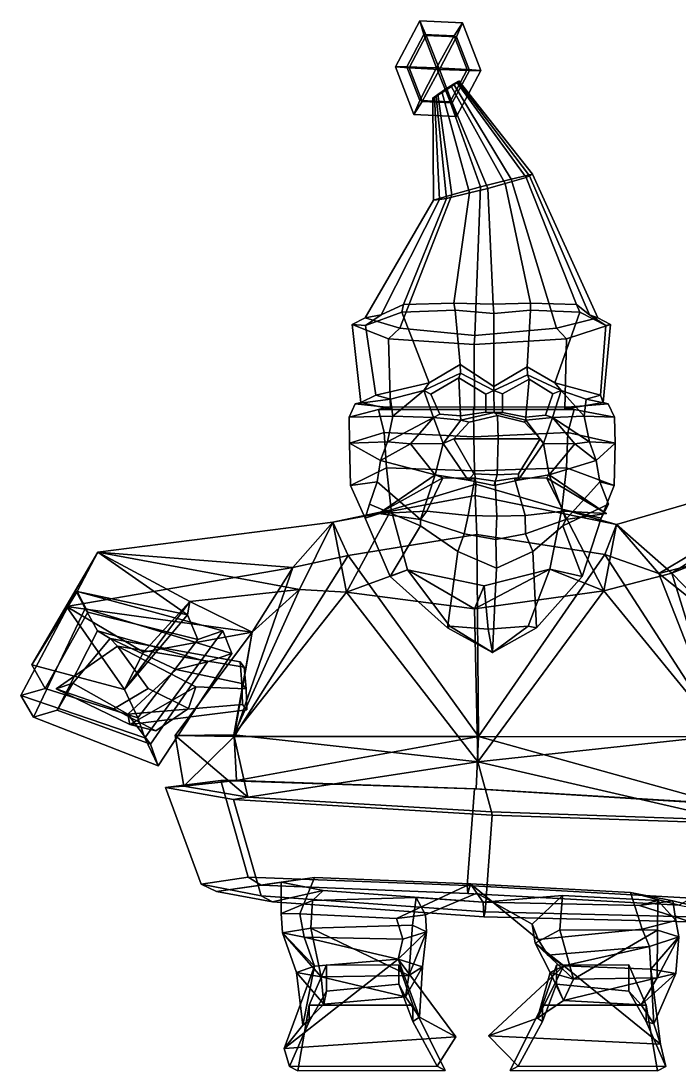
# Model space of a CAD drawing. Extents: x -218 to 283, y -153 to 344.
# Drawn here: x -218.3 to 93.4, y -152.9 to 343.9 of the extents above; entities that cross this region are included whole.
import ezdxf

# ---------------------------------------------------------------- set-up
doc = ezdxf.new("R2010")
doc.units = 0

msp = doc.modelspace()

# ---------------------------------------------------------------- linework, layer by layer
for p in [(-48.760376, 110.876495, 104.407867), (58.959286, 110.876495, 95.336227)]:
    msp.add_point(p)
for points in [[(-34.482002, 321.742218, 67.074951), (-26.35533, 337.026978, 67.011894), (-29.429899, 343.908447, 53.875587), (-40.922798, 322.292572, 53.964779)], [(-35.525204, 322.290863, 40.382694), (-40.922798, 322.292572, 53.964779), (-29.429899, 343.908447, 53.875587), (-27.398531, 337.575653, 40.319633)], [(-12.065187, 336.360748, 66.442253), (-9.220642, 342.966248, 53.070007), (-29.429899, 343.908447, 53.875587), (-26.35533, 337.026978, 67.011894)], [(-13.108391, 336.909393, 39.75), (-27.398531, 337.575653, 40.319633), (-29.429899, 343.908447, 53.875587), (-9.220642, 342.966248, 53.070007)], [(-0.504254, 320.408112, 52.353611), (-6.944997, 320.958435, 39.243431), (-13.108391, 336.909393, 39.75), (-9.220642, 342.966248, 53.070007)], [(-0.504254, 320.408112, 52.353611), (-9.220642, 342.966248, 53.070007), (-12.065187, 336.360748, 66.442253), (-5.901793, 320.40976, 65.935684)], [(-21.451174, 321.738281, 34.284904), (-35.525204, 322.290863, 40.382694), (-27.398531, 337.575653, 40.319633)], [(-19.975857, 320.962341, 72.03347), (-26.35533, 337.026978, 67.011894), (-34.482002, 321.742218, 67.074951)], [(-21.451174, 321.738281, 34.284904), (-27.398531, 337.575653, 40.319633), (-13.108391, 336.909393, 39.75)], [(-19.975857, 320.962341, 72.03347), (-12.065187, 336.360748, 66.442253), (-26.35533, 337.026978, 67.011894)], [(-6.944997, 320.958435, 39.243431), (-21.451174, 321.738281, 34.284904), (-13.108391, 336.909393, 39.75)], [(-5.901793, 320.40976, 65.935684), (-12.065187, 336.360748, 66.442253), (-19.975857, 320.962341, 72.03347)], [(-32.206409, 299.734467, 53.248383), (-28.318607, 305.79126, 66.568382), (-34.482002, 321.742218, 67.074951), (-40.922798, 322.292572, 53.964779)], [(-32.206409, 299.734467, 53.248383), (-40.922798, 322.292572, 53.964779), (-35.525204, 322.290863, 40.382694), (-29.361809, 306.339935, 39.876125)], [(-29.361809, 306.339935, 39.876125), (-35.525204, 322.290863, 40.382694), (-21.451174, 321.738281, 34.284904)], [(-28.318607, 305.79126, 66.568382), (-19.975857, 320.962341, 72.03347), (-34.482002, 321.742218, 67.074951)], [(-15.071718, 305.673706, 39.306496), (-29.361809, 306.339935, 39.876125), (-21.451174, 321.738281, 34.284904)], [(-14.028517, 305.125031, 65.998749), (-19.975857, 320.962341, 72.03347), (-28.318607, 305.79126, 66.568382)], [(-15.071718, 305.673706, 39.306496), (-21.451174, 321.738281, 34.284904), (-6.944997, 320.958435, 39.243431)], [(-14.028517, 305.125031, 65.998749), (-5.901793, 320.40976, 65.935684), (-19.975857, 320.962341, 72.03347)], [(-11.997162, 298.792297, 52.442795), (-15.071718, 305.673706, 39.306496), (-6.944997, 320.958435, 39.243431), (-0.504254, 320.408112, 52.353611)], [(-11.997162, 298.792297, 52.442795), (-0.504254, 320.408112, 52.353611), (-5.901793, 320.40976, 65.935684), (-14.028517, 305.125031, 65.998749)], [(-13.457333, 314.103363, 48.102177), (13.903962, 269.058167, 33.432953), (-0.575392, 265.485687, 27.270544), (-17.230762, 311.760162, 46.024685)], [(-14.39522, 312.810333, 60.794289), (10.990252, 266.997559, 74.531837), (21.046213, 269.838348, 67.462463), (-11.726707, 314.657959, 58.722862)], [(-10.851352, 315.628387, 51.270454), (23.993563, 271.371552, 43.283813), (13.903962, 269.058167, 33.432953), (-13.457333, 314.103363, 48.102177)], [(-11.726707, 314.657959, 58.722862), (21.046213, 269.838348, 67.462463), (22.535866, 270.649841, 54.08802), (-11.279418, 315.170837, 54.598911)], [(-11.279418, 315.170837, 54.598911), (22.535866, 270.649841, 54.08802), (23.993563, 271.371552, 43.283813), (-10.851352, 315.628387, 51.270454)], [(-23.160339, 307.60141, 51.617867), (-20.823111, 309.299988, 48.310066), (-14.138815, 261.706055, 35.163334), (-22.868849, 259.085388, 46.175457)], [(-21.669176, 308.174255, 59.003483), (-22.457325, 307.88147, 54.914398), (-20.020334, 259.492615, 56.713943), (-16.806467, 259.914307, 69.798164)], [(-18.835163, 309.914948, 60.919605), (-21.669176, 308.174255, 59.003483), (-16.806467, 259.914307, 69.798164), (-5.913369, 262.565826, 75.574875)], [(-20.823111, 309.299988, 48.310066), (-17.230762, 311.760162, 46.024685), (-0.575392, 265.485687, 27.270544), (-14.138815, 261.706055, 35.163334)], [(-16.566898, 311.331451, 62.020512), (-18.835163, 309.914948, 60.919605), (-5.913369, 262.565826, 75.574875), (2.782717, 264.726471, 78.801826)], [(-16.566898, 311.331451, 62.020512), (2.782717, 264.726471, 78.801826), (10.990252, 266.997559, 74.531837), (-14.39522, 312.810333, 60.794289)], [(-11.997162, 298.792297, 52.442795), (-32.206409, 299.734467, 53.248383), (-29.361809, 306.339935, 39.876125), (-15.071718, 305.673706, 39.306496)], [(-11.997162, 298.792297, 52.442795), (-14.028517, 305.125031, 65.998749), (-28.318607, 305.79126, 66.568382), (-32.206409, 299.734467, 53.248383)], [(-22.457325, 307.88147, 54.914398), (-23.160339, 307.60141, 51.617867), (-22.868849, 259.085388, 46.175457), (-20.020334, 259.492615, 56.713943)], [(-3.240503, 195.143616, 3.183632), (-0.575392, 265.485687, 27.270544), (13.903962, 269.058167, 33.432953), (35.345551, 198.486511, 17.814993)], [(44.876541, 209.794586, 83.993362), (21.046213, 269.838348, 67.462463), (10.990252, 266.997559, 74.531837), (23.039343, 210.331528, 97.828217)], [(35.345551, 198.486511, 17.814993), (13.903962, 269.058167, 33.432953), (23.993563, 271.371552, 43.283813), (54.984936, 203.436798, 35.809673)], [(51.018196, 204.848465, 57.594288), (22.535866, 270.649841, 54.08802), (21.046213, 269.838348, 67.462463), (44.876541, 209.794586, 83.993362)], [(54.984936, 203.436798, 35.809673), (23.993563, 271.371552, 43.283813), (22.535866, 270.649841, 54.08802), (51.018196, 204.848465, 57.594288)], [(-3.240503, 195.143616, 3.183632), (-38.836079, 198.486511, 24.062218), (-14.138815, 261.706055, 35.163334), (-0.575392, 265.485687, 27.270544)], [(5.433416, 209.906006, 106.180611), (2.782717, 264.726471, 78.801826), (-5.913369, 262.565826, 75.574875), (-13.321433, 210.331528, 100.89035)], [(5.433416, 209.906006, 106.180611), (23.039343, 210.331528, 97.828217), (10.990252, 266.997559, 74.531837), (2.782717, 264.726471, 78.801826)], [(-38.836079, 198.486511, 24.062218), (-55.189335, 203.436798, 45.088028), (-22.868849, 259.085388, 46.175457), (-14.138815, 261.706055, 35.163334)], [(-55.189335, 203.436798, 45.088028), (-47.635109, 204.848465, 65.902405), (-20.020334, 259.492615, 56.713943), (-22.868849, 259.085388, 46.175457)], [(-47.635109, 204.848465, 65.902405), (-37.164864, 209.794586, 90.902496), (-16.806467, 259.914307, 69.798164), (-20.020334, 259.492615, 56.713943)], [(-37.164864, 209.794586, 90.902496), (-13.321433, 210.331528, 100.89035), (-5.913369, 262.565826, 75.574875), (-16.806467, 259.914307, 69.798164)], [(-37.971481, 206.094833, 94.973946), (-37.164864, 209.794586, 90.902496), (-47.635109, 204.848465, 65.902405), (-55.181694, 199.862, 67.4683)], [(-12.603753, 207.101501, 105.14212), (-13.321433, 210.331528, 100.89035), (-37.164864, 209.794586, 90.902496), (-37.971481, 206.094833, 94.973946)], [(5.684783, 205.53537, 109.165436), (5.433416, 209.906006, 106.180611), (-13.321433, 210.331528, 100.89035), (-12.603753, 207.101501, 105.14212)], [(5.684783, 205.53537, 109.165436), (23.042856, 207.101501, 102.140137), (23.039343, 210.331528, 97.828217), (5.433416, 209.906006, 106.180611)], [(23.042856, 207.101501, 102.140137), (46.35273, 206.094833, 87.872559), (44.876541, 209.794586, 83.993362), (23.039343, 210.331528, 97.828217)], [(46.35273, 206.094833, 87.872559), (58.720371, 199.862, 57.876007), (51.018196, 204.848465, 57.594288), (44.876541, 209.794586, 83.993362)], [(-55.181694, 199.862, 67.4683), (-47.635109, 204.848465, 65.902405), (-55.189335, 203.436798, 45.088028), (-61.34169, 200.315491, 44.045525)], [(-24.920931, 172.704437, 97.141609), (-37.971481, 206.094833, 94.973946), (-55.181694, 199.862, 67.4683), (-50.248032, 166.926727, 81.587654)], [(-10.275803, 181.297577, 106.890831), (-12.603753, 207.101501, 105.14212), (-37.971481, 206.094833, 94.973946), (-24.920931, 172.704437, 97.141609)], [(5.644254, 170.912079, 108.684174), (5.684783, 205.53537, 109.165436), (-12.603753, 207.101501, 105.14212), (-10.275803, 181.297577, 106.890831)], [(5.644254, 170.912079, 108.684174), (21.410395, 180.331879, 104.214203), (23.042856, 207.101501, 102.140137), (5.684783, 205.53537, 109.165436)], [(21.410395, 180.331879, 104.214203), (34.649696, 172.704437, 92.124855), (46.35273, 206.094833, 87.872559), (23.042856, 207.101501, 102.140137)], [(34.649696, 172.704437, 92.124855), (56.217587, 166.926727, 72.621628), (58.720371, 199.862, 57.876007), (46.35273, 206.094833, 87.872559)], [(58.720371, 199.862, 57.876007), (60.876289, 200.315491, 33.752907), (54.984936, 203.436798, 35.809673), (51.018196, 204.848465, 57.594288)], [(-61.34169, 200.315491, 44.045525), (-55.189335, 203.436798, 45.088028), (-38.836079, 198.486511, 24.062218), (-44.213741, 193.564606, 20.949335)], [(-50.248032, 166.926727, 81.587654), (-55.181694, 199.862, 67.4683), (-61.34169, 200.315491, 44.045525), (-57.371006, 163.375931, 47.254623)], [(-57.371006, 163.375931, 47.254623), (-61.34169, 200.315491, 44.045525), (-44.213741, 193.564606, 20.949335), (-43.309818, 160.262436, 21.845953)], [(60.876289, 200.315491, 33.752907), (40.126862, 193.564606, 13.846569), (35.345551, 198.486511, 17.814993), (54.984936, 203.436798, 35.809673)], [(57.498226, 163.375931, 37.580879), (39.385628, 160.262436, 14.881734), (40.126862, 193.564606, 13.846569), (60.876289, 200.315491, 33.752907)], [(56.217587, 166.926727, 72.621628), (57.498226, 163.375931, 37.580879), (60.876289, 200.315491, 33.752907), (58.720371, 199.862, 57.876007)], [(-44.213741, 193.564606, 20.949335), (-38.836079, 198.486511, 24.062218), (-3.240503, 195.143616, 3.183632), (-3.595748, 190.847305, -1.034672)], [(40.126862, 193.564606, 13.846569), (-3.595748, 190.847305, -1.034672), (-3.240503, 195.143616, 3.183632), (35.345551, 198.486511, 17.814993)], [(-43.309818, 160.262436, 21.845953), (-44.213741, 193.564606, 20.949335), (-3.595748, 190.847305, -1.034672), (-3.491803, 160.042313, 0.199611)], [(39.385628, 160.262436, 14.881734), (-3.491803, 160.042313, 0.199611), (-3.595748, 190.847305, -1.034672), (40.126862, 193.564606, 13.846569)], [(-10.275803, 181.297577, 106.890831), (-24.920931, 172.704437, 97.141609), (-27.544855, 169.114456, 100.352478), (-10.089687, 177.200668, 111.305367)], [(5.644254, 170.912079, 108.684174), (-10.275803, 181.297577, 106.890831), (-10.089687, 177.200668, 111.305367), (5.740227, 169.013962, 111.949623)], [(5.644254, 170.912079, 108.684174), (5.740227, 169.013962, 111.949623), (21.647566, 176.408661, 108.625908), (21.410395, 180.331879, 104.214203)], [(21.410395, 180.331879, 104.214203), (21.647566, 176.408661, 108.625908), (37.499718, 169.114456, 94.874733), (34.649696, 172.704437, 92.124855)], [(-10.872298, 175.097565, 110.078232), (-10.089687, 177.200668, 111.305367), (-27.544855, 169.114456, 100.352478), (-24.097187, 167.407532, 100.88855)], [(-10.113182, 157.038681, 107.953262), (-10.872298, 175.097565, 110.078232), (-24.097187, 167.407532, 100.88855), (-19.970697, 157.940598, 103.479469)], [(-10.872298, 175.097565, 110.078232), (1.845595, 167.32486, 110.637535), (5.740227, 169.013962, 111.949623), (-10.089687, 177.200668, 111.305367)], [(1.845595, 167.32486, 110.637535), (-10.872298, 175.097565, 110.078232), (-10.113182, 157.038681, 107.953262), (1.913248, 158.866577, 111.44088)], [(22.373928, 174.454529, 107.06324), (21.647566, 176.408661, 108.625908), (5.740227, 169.013962, 111.949623), (9.756802, 167.434158, 110.160294)], [(9.756802, 167.434158, 110.160294), (9.841475, 158.615387, 111.165733), (20.800173, 156.475357, 104.687759), (22.373928, 174.454529, 107.06324)], [(20.800173, 156.475357, 104.687759), (30.156206, 157.442581, 97.350494), (33.656925, 167.535736, 93.414528), (22.373928, 174.454529, 107.06324)], [(22.373928, 174.454529, 107.06324), (33.656925, 167.535736, 93.414528), (37.499718, 169.114456, 94.874733), (21.647566, 176.408661, 108.625908)], [(-43.231552, 165.022156, 84.585411), (-27.544855, 169.114456, 100.352478), (-24.920931, 172.704437, 97.141609), (-50.248032, 166.926727, 81.587654)], [(-42.208351, 156.885468, 85.637573), (-27.544855, 169.114456, 100.352478), (-43.231552, 165.022156, 84.585411)], [(-22.823338, 156.227127, 104.749687), (-27.544855, 169.114456, 100.352478), (-42.208351, 156.885468, 85.637573)], [(-19.970697, 157.940598, 103.479469), (-24.097187, 167.407532, 100.88855), (-27.544855, 169.114456, 100.352478), (-22.823338, 156.227127, 104.749687)], [(1.913248, 158.866577, 111.44088), (5.905615, 158.614853, 114.444962), (5.740227, 169.013962, 111.949623), (1.845595, 167.32486, 110.637535)], [(9.841475, 158.615387, 111.165733), (9.756802, 167.434158, 110.160294), (5.740227, 169.013962, 111.949623), (5.905615, 158.614853, 114.444962)], [(30.156206, 157.442581, 97.350494), (33.511627, 156.227127, 100.005424), (37.499718, 169.114456, 94.874733), (33.656925, 167.535736, 93.414528)], [(33.511627, 156.227127, 100.005424), (48.524036, 156.885468, 77.996513), (37.499718, 169.114456, 94.874733)], [(49.445751, 165.022156, 76.780571), (56.217587, 166.926727, 72.621628), (34.649696, 172.704437, 92.124855), (37.499718, 169.114456, 94.874733)], [(48.524036, 156.885468, 77.996513), (49.445751, 165.022156, 76.780571), (37.499718, 169.114456, 94.874733)], [(-43.231552, 165.022156, 84.585411), (-59.985317, 162.800644, 48.26725), (-62.879978, 156.381027, 49.621265), (-42.208351, 156.885468, 85.637573)], [(-50.248032, 166.926727, 81.587654), (-57.371006, 163.375931, 47.254623), (-59.985317, 162.800644, 48.26725), (-43.231552, 165.022156, 84.585411)], [(49.445751, 165.022156, 76.780571), (48.524036, 156.885468, 77.996513), (62.880997, 156.381027, 39.03027), (59.889545, 162.800644, 38.171955)], [(56.217587, 166.926727, 72.621628), (49.445751, 165.022156, 76.780571), (59.889545, 162.800644, 38.171955), (57.498226, 163.375931, 37.580879)], [(-62.879978, 156.381027, 49.621265), (-59.985317, 162.800644, 48.26725), (-45.23732, 161.178268, 20.131834), (-48.922974, 159.99971, 17.403629)], [(-62.721142, 144.134048, 51.777119), (-62.879978, 156.381027, 49.621265), (-48.922974, 159.99971, 17.403629), (-46.217285, 149.165924, 15.536518)], [(-57.371006, 163.375931, 47.254623), (-43.309818, 160.262436, 21.845953), (-45.23732, 161.178268, 20.131834), (-59.985317, 162.800644, 48.26725)], [(-48.922974, 159.99971, 17.403629), (-45.23732, 161.178268, 20.131834), (-3.760563, 161.366653, -0.865903), (-3.910423, 160.03598, -2.113931)], [(-46.217285, 149.165924, 15.536518), (-48.922974, 159.99971, 17.403629), (-3.910423, 160.03598, -2.113931), (-3.79224, 147.161484, -0.710597)], [(-43.309818, 160.262436, 21.845953), (-3.491803, 160.042313, 0.199611), (-3.760563, 161.366653, -0.865903), (-45.23732, 161.178268, 20.131834)], [(43.732346, 159.99971, 9.600636), (-3.910423, 160.03598, -2.113931), (-3.760563, 161.366653, -0.865903), (40.643768, 161.178268, 12.899336)], [(40.752506, 149.165924, 8.212334), (-3.79224, 147.161484, -0.710597), (-3.910423, 160.03598, -2.113931), (43.732346, 159.99971, 9.600636)], [(39.385628, 160.262436, 14.881734), (40.643768, 161.178268, 12.899336), (-3.760563, 161.366653, -0.865903), (-3.491803, 160.042313, 0.199611)], [(57.498226, 163.375931, 37.580879), (59.889545, 162.800644, 38.171955), (40.643768, 161.178268, 12.899336), (39.385628, 160.262436, 14.881734)], [(62.880997, 156.381027, 39.03027), (43.732346, 159.99971, 9.600636), (40.643768, 161.178268, 12.899336), (59.889545, 162.800644, 38.171955)], [(63.084957, 144.134048, 41.182323), (40.752506, 149.165924, 8.212334), (43.732346, 159.99971, 9.600636), (62.880997, 156.381027, 39.03027)], [(-42.208351, 156.885468, 85.637573), (-62.879978, 156.381027, 49.621265), (-62.721142, 144.134048, 51.777119), (-44.75906, 144.742615, 85.592018)], [(-44.75906, 144.742615, 85.592018), (-22.823338, 156.227127, 104.749687), (-42.208351, 156.885468, 85.637573)], [(-33.771347, 143.823593, 108.880173), (-22.823338, 156.227127, 104.749687), (-44.75906, 144.742615, 85.592018)], [(-33.771347, 143.823593, 108.880173), (-18.352465, 143.944641, 110.747833), (-22.823338, 156.227127, 104.749687)], [(-10.113182, 157.038681, 107.953262), (-19.970697, 157.940598, 103.479469), (-22.823338, 156.227127, 104.749687), (-9.88903, 154.995834, 110.207527)], [(-18.352465, 143.944641, 110.747833), (-9.88903, 154.995834, 110.207527), (-22.823338, 156.227127, 104.749687)], [(-13.185061, 146.121841, 128.539719), (-5.954919, 154.070007, 126.749138), (-9.88903, 154.995834, 110.207527), (-18.352465, 143.944641, 110.747833)], [(7.78003, 146.245331, 133.502197), (7.427558, 157.229309, 129.316833), (-5.954919, 154.070007, 126.749138), (-13.185061, 146.121841, 128.539719)], [(-10.113182, 157.038681, 107.953262), (-9.88903, 154.995834, 110.207527), (5.905615, 158.614853, 114.444962), (1.913248, 158.866577, 111.44088)], [(7.427558, 157.229309, 129.316833), (5.905615, 158.614853, 114.444962), (-9.88903, 154.995834, 110.207527), (-5.954919, 154.070007, 126.749138)], [(20.800173, 156.475357, 104.687759), (9.841475, 158.615387, 111.165733), (5.905615, 158.614853, 114.444962), (20.769112, 154.995834, 107.625641)], [(7.427558, 157.229309, 129.316833), (20.192114, 154.070007, 124.54715), (20.769112, 154.995834, 107.625641), (5.905615, 158.614853, 114.444962)], [(7.78003, 146.245331, 133.502197), (27.619888, 146.121841, 125.103325), (20.192114, 154.070007, 124.54715), (7.427558, 157.229309, 129.316833)], [(27.619888, 146.121841, 125.103325), (29.203707, 143.944641, 106.742882), (20.769112, 154.995834, 107.625641), (20.192114, 154.070007, 124.54715)], [(20.800173, 156.475357, 104.687759), (20.769112, 154.995834, 107.625641), (33.511627, 156.227127, 100.005424), (30.156206, 157.442581, 97.350494)], [(29.203707, 143.944641, 106.742882), (33.511627, 156.227127, 100.005424), (20.769112, 154.995834, 107.625641)], [(44.093067, 143.823593, 102.322807), (33.511627, 156.227127, 100.005424), (29.203707, 143.944641, 106.742882)], [(51.031216, 144.742615, 77.525002), (48.524036, 156.885468, 77.996513), (33.511627, 156.227127, 100.005424)], [(44.093067, 143.823593, 102.322807), (51.031216, 144.742615, 77.525002), (33.511627, 156.227127, 100.005424)], [(48.524036, 156.885468, 77.996513), (51.031216, 144.742615, 77.525002), (63.084957, 144.134048, 41.182323), (62.880997, 156.381027, 39.03027)], [(-62.164486, 124.142105, 52.982578), (-62.721142, 144.134048, 51.777119), (-46.217285, 149.165924, 15.536518), (-45.154179, 132.469681, 18.342039)], [(-45.154179, 132.469681, 18.342039), (-46.217285, 149.165924, 15.536518), (-3.79224, 147.161484, -0.710597), (-3.417138, 131.036484, 3.7435)], [(40.17358, 132.469681, 11.156138), (-3.417138, 131.036484, 3.7435), (-3.79224, 147.161484, -0.710597), (40.752506, 149.165924, 8.212334)], [(62.737751, 124.142105, 42.463902), (40.17358, 132.469681, 11.156138), (40.752506, 149.165924, 8.212334), (63.084957, 144.134048, 41.182323)], [(-44.75906, 144.742615, 85.592018), (-62.721142, 144.134048, 51.777119), (-47.989403, 135.917572, 85.208664)], [(-49.644051, 125.783432, 85.448723), (-47.989403, 135.917572, 85.208664), (-62.721142, 144.134048, 51.777119), (-62.164486, 124.142105, 52.982578)], [(-47.989403, 135.917572, 85.208664), (-33.771347, 143.823593, 108.880173), (-44.75906, 144.742615, 85.592018)], [(-3.857679, 129.701782, 122.571373), (-13.185061, 146.121841, 128.539719), (-18.352465, 143.944641, 110.747833), (-6.484076, 126.714729, 109.343201)], [(7.239833, 129.18187, 127.087708), (7.78003, 146.245331, 133.502197), (-13.185061, 146.121841, 128.539719), (-3.857679, 129.701782, 122.571373)], [(7.239833, 129.18187, 127.087708), (17.425709, 129.701782, 120.778992), (27.619888, 146.121841, 125.103325), (7.78003, 146.245331, 133.502197)], [(17.425709, 129.701782, 120.778992), (17.267563, 126.714729, 107.342957), (29.203707, 143.944641, 106.742882), (27.619888, 146.121841, 125.103325)], [(54.151943, 135.917572, 76.606812), (51.031216, 144.742615, 77.525002), (44.093067, 143.823593, 102.322807)], [(51.031216, 144.742615, 77.525002), (54.151943, 135.917572, 76.606812), (63.084957, 144.134048, 41.182323)], [(55.823433, 125.783432, 76.56675), (62.737751, 124.142105, 42.463902), (63.084957, 144.134048, 41.182323), (54.151943, 135.917572, 76.606812)], [(-22.146557, 129.18515, 104.525696), (-33.771347, 143.823593, 108.880173), (-47.989403, 135.917572, 85.208664)], [(-22.146557, 129.18515, 104.525696), (-18.352465, 143.944641, 110.747833), (-33.771347, 143.823593, 108.880173)], [(-6.484076, 126.714729, 109.343201), (-18.352465, 143.944641, 110.747833), (-22.146557, 129.18515, 104.525696)], [(17.267563, 126.714729, 107.342957), (31.903746, 129.18515, 99.973831), (29.203707, 143.944641, 106.742882)], [(31.903746, 129.18515, 99.973831), (44.093067, 143.823593, 102.322807), (29.203707, 143.944641, 106.742882)], [(31.903746, 129.18515, 99.973831), (54.151943, 135.917572, 76.606812), (44.093067, 143.823593, 102.322807)], [(90.008659, 82.574837, 42.136333), (179.535431, 139.24704, -15.914165), (63.85833, 105.66674, -7.915538)], [(83.823982, 82.458359, -38.336887), (63.85833, 105.66674, -7.915538), (179.535431, 139.24704, -15.914165)], [(83.823982, 82.458359, -38.336887), (179.535431, 139.24704, -15.914165), (199.034851, 112.182755, -43.396046)], [(90.008659, 82.574837, 42.136333), (162.665649, 111.812256, 26.580475), (179.535431, 139.24704, -15.914165)], [(-49.644051, 125.783432, 85.448723), (-28.972994, 107.979744, 111.502403), (-22.146557, 129.18515, 104.525696), (-47.989403, 135.917572, 85.208664)], [(55.823433, 125.783432, 76.56675), (54.151943, 135.917572, 76.606812), (31.903746, 129.18515, 99.973831), (39.800846, 107.979744, 105.710594)], [(-55.262508, 108.713158, 56.556976), (-62.164486, 124.142105, 52.982578), (-45.154179, 132.469681, 18.342039), (-42.913368, 112.647636, 25.156755)], [(-18.475735, 127.770561, 118.807884), (-22.146557, 129.18515, 104.525696), (-48.760376, 110.876495, 104.407867)], [(-48.760376, 110.876495, 104.407867), (-22.146557, 129.18515, 104.525696), (-28.972994, 107.979744, 111.502403)], [(-42.913368, 112.647636, 25.156755), (-45.154179, 132.469681, 18.342039), (-3.417138, 131.036484, 3.7435), (-2.888522, 124.741066, 1.473406)], [(-18.475735, 127.770561, 118.807884), (-3.243617, 127.526596, 117.645203), (-6.484076, 126.714729, 109.343201), (-22.146557, 129.18515, 104.525696)], [(7.239833, 129.18187, 127.087708), (-3.857679, 129.701782, 122.571373), (-6.484076, 126.714729, 109.343201), (5.90621, 124.089363, 114.452019)], [(37.967552, 112.92971, 22.965004), (-2.888522, 124.741066, 1.473406), (-3.417138, 131.036484, 3.7435), (40.17358, 132.469681, 11.156138)], [(7.239833, 129.18187, 127.087708), (5.90621, 124.089363, 114.452019), (17.267563, 126.714729, 107.342957), (17.425709, 129.701782, 120.778992)], [(30.673241, 127.770561, 114.668785), (31.903746, 129.18515, 99.973831), (17.267563, 126.714729, 107.342957), (15.461207, 127.526596, 116.069969)], [(30.673241, 127.770561, 114.668785), (58.959286, 110.876495, 95.336227), (31.903746, 129.18515, 99.973831)], [(58.959286, 110.876495, 95.336227), (39.800846, 107.979744, 105.710594), (31.903746, 129.18515, 99.973831)], [(56.530769, 108.713158, 47.142273), (37.967552, 112.92971, 22.965004), (40.17358, 132.469681, 11.156138), (62.737751, 124.142105, 42.463902)], [(-3.139918, 119.346954, -10.533974), (-70.553444, 106.689926, -9.332753), (-42.913368, 112.647636, 25.156755), (-2.888522, 124.741066, 1.473406)], [(-55.262508, 108.713158, 56.556976), (-53.231064, 115.324257, 88.9692), (-49.644051, 125.783432, 85.448723), (-62.164486, 124.142105, 52.982578)], [(-49.644051, 125.783432, 85.448723), (-53.231064, 115.324257, 88.9692), (-29.053493, 105.055725, 102.085114), (-28.972994, 107.979744, 111.502403)], [(-26.022249, 111.948372, 121.806755), (-18.475735, 127.770561, 118.807884), (-48.760376, 110.876495, 104.407867)], [(-3.243617, 127.526596, 117.645203), (-18.475735, 127.770561, 118.807884), (-26.022249, 111.948372, 121.806755), (-6.40385, 109.856476, 129.177826)], [(6.347596, 126.19651, 119.693184), (5.90621, 124.089363, 114.452019), (-6.484076, 126.714729, 109.343201), (-3.243617, 127.526596, 117.645203)], [(-6.40385, 109.856476, 129.177826), (7.110422, 109.663063, 128.751236), (6.347596, 126.19651, 119.693184), (-3.243617, 127.526596, 117.645203)], [(-2.888522, 124.741066, 1.473406), (37.967552, 112.92971, 22.965004), (63.85833, 105.66674, -7.915538), (-3.139918, 119.346954, -10.533974)], [(6.347596, 126.19651, 119.693184), (15.461207, 127.526596, 116.069969), (17.267563, 126.714729, 107.342957), (5.90621, 124.089363, 114.452019)], [(20.505695, 109.856476, 126.911629), (15.461207, 127.526596, 116.069969), (6.347596, 126.19651, 119.693184), (7.110422, 109.663063, 128.751236)], [(15.461207, 127.526596, 116.069969), (20.505695, 109.856476, 126.911629), (38.615009, 111.948372, 116.363319), (30.673241, 127.770561, 114.668785)], [(38.615009, 111.948372, 116.363319), (58.959286, 110.876495, 95.336227), (30.673241, 127.770561, 114.668785)], [(55.823433, 125.783432, 76.56675), (39.800846, 107.979744, 105.710594), (38.305225, 105.055725, 96.412476), (59.948715, 115.324257, 79.437744)], [(56.530769, 108.713158, 47.142273), (62.737751, 124.142105, 42.463902), (55.823433, 125.783432, 76.56675), (59.948715, 115.324257, 79.437744)], [(-3.139918, 119.346954, -10.533974), (-2.379872, 100.990929, -58.080379), (-63.347305, 90.935158, -50.846241), (-70.553444, 106.689926, -9.332753)], [(-3.139918, 119.346954, -10.533974), (63.85833, 105.66674, -7.915538), (58.261864, 91.455887, -50.406715), (-2.379872, 100.990929, -58.080379)], [(-29.053493, 105.055725, 102.085114), (-53.231064, 115.324257, 88.9692), (-55.262508, 108.713158, 56.556976), (-43.449062, 81.116226, 72.012138)], [(38.305225, 105.055725, 96.412476), (47.468498, 81.116226, 64.355492), (56.530769, 108.713158, 47.142273), (59.948715, 115.324257, 79.437744)], [(-70.553444, 106.689926, -9.332753), (-64.118881, 73.602859, 51.472385), (-42.913368, 112.647636, 25.156755)], [(-64.118881, 73.602859, 51.472385), (-35.152348, 84.199226, 54.153461), (-42.913368, 112.647636, 25.156755)], [(-43.449062, 81.116226, 72.012138), (-55.262508, 108.713158, 56.556976), (-42.913368, 112.647636, 25.156755), (-35.152348, 84.199226, 54.153461)], [(-28.972994, 107.979744, 111.502403), (-26.022249, 111.948372, 121.806755), (-48.760376, 110.876495, 104.407867)], [(-6.40385, 109.856476, 129.177826), (-26.022249, 111.948372, 121.806755), (-28.972994, 107.979744, 111.502403), (-8.311293, 101.304527, 118.93383)], [(7.110422, 109.663063, 128.751236), (-6.40385, 109.856476, 129.177826), (-8.311293, 101.304527, 118.93383), (6.656129, 98.515976, 123.356819)], [(7.110422, 109.663063, 128.751236), (6.656129, 98.515976, 123.356819), (20.673023, 101.304527, 116.492912), (20.505695, 109.856476, 126.911629)], [(20.505695, 109.856476, 126.911629), (20.673023, 101.304527, 116.492912), (39.800846, 107.979744, 105.710594), (38.615009, 111.948372, 116.363319)], [(47.468498, 81.116226, 64.355492), (32.24604, 84.520576, 51.6567), (37.967552, 112.92971, 22.965004), (56.530769, 108.713158, 47.142273)], [(57.811657, 74.2575, 52.024929), (37.967552, 112.92971, 22.965004), (32.24604, 84.520576, 51.6567)], [(63.85833, 105.66674, -7.915538), (37.967552, 112.92971, 22.965004), (57.811657, 74.2575, 52.024929)], [(39.800846, 107.979744, 105.710594), (58.959286, 110.876495, 95.336227), (38.615009, 111.948372, 116.363319)], [(111.73587, 60.310226, 0.039079), (83.823982, 82.458359, -38.336887), (199.034851, 112.182755, -43.396046)], [(111.73587, 60.310226, 0.039079), (162.665649, 111.812256, 26.580475), (90.008659, 82.574837, 42.136333)], [(-86.288101, 74.894035, 38.540035), (-70.553444, 106.689926, -9.332753), (-181.857758, 92.640968, 20.095522)], [(-89.592377, 85.273689, -40.601315), (-181.857758, 92.640968, 20.095522), (-70.553444, 106.689926, -9.332753)], [(-89.592377, 85.273689, -40.601315), (-70.553444, 106.689926, -9.332753), (-63.347305, 90.935158, -50.846241)], [(-86.288101, 74.894035, 38.540035), (-64.118881, 73.602859, 51.472385), (-70.553444, 106.689926, -9.332753)], [(-16.324842, 56.789536, 102.6418), (-11.434585, 92.806114, 121.261063), (-29.053493, 105.055725, 102.085114), (-43.449062, 81.116226, 72.012138)], [(-11.434585, 92.806114, 121.261063), (-8.311293, 101.304527, 118.93383), (-28.972994, 107.979744, 111.502403), (-29.053493, 105.055725, 102.085114)], [(24.141539, 92.806114, 118.265015), (38.305225, 105.055725, 96.412476), (39.800846, 107.979744, 105.710594), (20.673023, 101.304527, 116.492912)], [(25.848953, 56.789536, 99.090126), (47.468498, 81.116226, 64.355492), (38.305225, 105.055725, 96.412476), (24.141539, 92.806114, 118.265015)], [(90.008659, 82.574837, 42.136333), (63.85833, 105.66674, -7.915538), (57.811657, 74.2575, 52.024929)], [(83.823982, 82.458359, -38.336887), (58.261864, 91.455887, -50.406715), (63.85833, 105.66674, -7.915538)], [(-1.580431, 5.389194, -107.901314), (-63.347305, 90.935158, -50.846241), (-2.379872, 100.990929, -58.080379)], [(6.903265, 85.024857, 126.291374), (6.656129, 98.515976, 123.356819), (-8.311293, 101.304527, 118.93383), (-11.434585, 92.806114, 121.261063)], [(-1.580431, 5.389194, -107.901314), (-2.379872, 100.990929, -58.080379), (58.261864, 91.455887, -50.406715)], [(6.903265, 85.024857, 126.291374), (24.141539, 92.806114, 118.265015), (20.673023, 101.304527, 116.492912), (6.656129, 98.515976, 123.356819)], [(-213.079529, 39.261971, 59.402473), (-191.652679, 73.932869, 70.013969), (-181.857758, 92.640968, 20.095522)], [(-213.079529, 39.261971, 59.402473), (-181.857758, 92.640968, 20.095522), (-196.772781, 66.841148, -11.508381)], [(-89.592377, 85.273689, -40.601315), (-196.772781, 66.841148, -11.508381), (-181.857758, 92.640968, 20.095522)], [(-139.390152, 62.879242, 57.1675), (-181.857758, 92.640968, 20.095522), (-191.652679, 73.932869, 70.013969)], [(-86.288101, 74.894035, 38.540035), (-181.857758, 92.640968, 20.095522), (-138.347153, 69.231598, 41.486496)], [(-139.390152, 62.879242, 57.1675), (-138.347153, 69.231598, 41.486496), (-181.857758, 92.640968, 20.095522)], [(-117.321419, 5.409636, -71.464615), (-63.347305, 90.935158, -50.846241), (-1.580431, 5.389194, -107.901314)], [(-117.321419, 5.409636, -71.464615), (-89.592377, 85.273689, -40.601315), (-63.347305, 90.935158, -50.846241)], [(5.03661, 45.162571, 104.126114), (6.903265, 85.024857, 126.291374), (-11.434585, 92.806114, 121.261063), (-16.324842, 56.789536, 102.6418)], [(114.074211, 5.113182, -71.351921), (-1.580431, 5.389194, -107.901314), (58.261864, 91.455887, -50.406715)], [(5.03661, 45.162571, 104.126114), (25.848953, 56.789536, 99.090126), (24.141539, 92.806114, 118.265015), (6.903265, 85.024857, 126.291374)], [(114.074211, 5.113182, -71.351921), (58.261864, 91.455887, -50.406715), (83.823982, 82.458359, -38.336887)], [(-108.855011, 54.787258, -4.29781), (-196.772781, 66.841148, -11.508381), (-89.592377, 85.273689, -40.601315)], [(-117.321419, 5.409636, -71.464615), (-108.855011, 54.787258, -4.29781), (-89.592377, 85.273689, -40.601315)], [(1.12577, 76.637672, 57.687492), (-3.511497, 65.765282, 57.925297), (32.24604, 84.520576, 51.6567)], [(-3.511497, 65.765282, 57.925297), (57.811657, 74.2575, 52.024929), (32.24604, 84.520576, 51.6567)], [(21.956736, 57.542171, 82.832405), (2.999368, 56.057129, 79.935219), (1.12577, 76.637672, 57.687492), (32.24604, 84.520576, 51.6567)], [(25.848953, 56.789536, 99.090126), (21.956736, 57.542171, 82.832405), (32.24604, 84.520576, 51.6567), (47.468498, 81.116226, 64.355492)], [(-3.511497, 65.765282, 57.925297), (-35.152348, 84.199226, 54.153461), (-64.118881, 73.602859, 51.472385)], [(-16.324842, 56.789536, 102.6418), (-43.449062, 81.116226, 72.012138), (-35.152348, 84.199226, 54.153461), (-15.206456, 57.542171, 85.962112)], [(-15.206456, 57.542171, 85.962112), (-35.152348, 84.199226, 54.153461), (1.12577, 76.637672, 57.687492), (2.999368, 56.057129, 79.935219)], [(1.12577, 76.637672, 57.687492), (-35.152348, 84.199226, 54.153461), (-3.511497, 65.765282, 57.925297)], [(113.883736, 5.80435, 92.266846), (90.008659, 82.574837, 42.136333), (57.811657, 74.2575, 52.024929)], [(114.074211, 5.113182, -71.351921), (83.823982, 82.458359, -38.336887), (111.73587, 60.310226, 0.039079)], [(113.883736, 5.80435, 92.266846), (111.73587, 60.310226, 0.039079), (90.008659, 82.574837, 42.136333)], [(-108.855011, 54.787258, -4.29781), (-86.288101, 74.894035, 38.540035), (-138.347153, 69.231598, 41.486496)], [(-117.511894, 6.10079, 92.15416), (-86.288101, 74.894035, 38.540035), (-108.855011, 54.787258, -4.29781)], [(-117.511894, 6.10079, 92.15416), (-64.118881, 73.602859, 51.472385), (-86.288101, 74.894035, 38.540035)], [(-212.417526, 14.521781, 126.641739), (-187.872208, 65.890236, 142.631393), (-192.218826, 74.156662, 110.554283), (-218.286072, 24.746153, 94.715889)], [(-218.286072, 24.746153, 94.715889), (-192.218826, 74.156662, 110.554283), (-186.588638, 64.132355, 105.592514), (-206.877899, 28.092999, 94.244576)], [(-206.877899, 28.092999, 94.244576), (-186.588638, 64.132355, 105.592514), (-191.652679, 73.932869, 70.013969), (-213.079529, 39.261971, 59.402473)], [(-122.692032, 55.383801, 91.816559), (-192.218826, 74.156662, 110.554283), (-187.872208, 65.890236, 142.631393), (-118.360245, 44.666904, 123.789017)], [(-122.692032, 55.383801, 91.816559), (-134.458176, 51.303333, 92.048103), (-186.588638, 64.132355, 105.592514), (-192.218826, 74.156662, 110.554283)], [(-191.652679, 73.932869, 70.013969), (-186.588638, 64.132355, 105.592514), (-134.458176, 51.303333, 92.048103), (-139.390152, 62.879242, 57.1675)], [(-1.885742, -6.67323, 126.527916), (-64.118881, 73.602859, 51.472385), (-117.511894, 6.10079, 92.15416)], [(-1.885742, -6.67323, 126.527916), (-3.511497, 65.765282, 57.925297), (-64.118881, 73.602859, 51.472385)], [(-1.885742, -6.67323, 126.527916), (57.811657, 74.2575, 52.024929), (-3.511497, 65.765282, 57.925297)], [(-1.885742, -6.67323, 126.527916), (113.883736, 5.80435, 92.266846), (57.811657, 74.2575, 52.024929)], [(-169.261734, 27.546972, 47.64048), (-213.079529, 39.261971, 59.402473), (-196.772781, 66.841148, -11.508381)], [(-212.417526, 14.521781, 126.641739), (-201.191315, 17.851652, 126.192673), (-182.056351, 55.360825, 137.435318), (-187.872208, 65.890236, 142.631393)], [(-160.214722, 45.287212, 5.111852), (-196.772781, 66.841148, -11.508381), (-108.855011, 54.787258, -4.29781)], [(-169.261734, 27.546972, 47.64048), (-196.772781, 66.841148, -11.508381), (-160.214722, 45.287212, 5.111852)], [(-118.360245, 44.666904, 123.789017), (-187.872208, 65.890236, 142.631393), (-182.056351, 55.360825, 137.435318), (-129.935806, 40.688869, 124.031517)], [(-169.261734, 27.546972, 47.64048), (-160.214722, 45.287212, 5.111852), (-138.347153, 69.231598, 41.486496)], [(-169.261734, 27.546972, 47.64048), (-138.347153, 69.231598, 41.486496), (-139.390152, 62.879242, 57.1675)], [(-160.214722, 45.287212, 5.111852), (-108.855011, 54.787258, -4.29781), (-138.347153, 69.231598, 41.486496)], [(-139.390152, 62.879242, 57.1675), (-134.458176, 51.303333, 92.048103), (-162.907913, 14.232047, 81.589027), (-169.261734, 27.546972, 47.64048)], [(-193.789337, 30.627001, 121.504547), (-176.094238, 51.71426, 123.930573), (-182.056351, 55.360825, 137.435318), (-201.191315, 17.851652, 126.192673)], [(-144.757034, 37.00132, 116.502312), (-129.935806, 40.688869, 124.031517), (-182.056351, 55.360825, 137.435318), (-176.094238, 51.71426, 123.930573)], [(-159.569504, 4.709724, 77.197556), (-162.907913, 14.232047, 81.589027), (-134.458176, 51.303333, 92.048103), (-122.692032, 55.383801, 91.816559)], [(-159.569504, 4.709724, 77.197556), (-122.692032, 55.383801, 91.816559), (-118.360245, 44.666904, 123.789017), (-153.302673, -8.588296, 108.818253)], [(-117.511894, 6.10079, 92.15416), (-108.855011, 54.787258, -4.29781), (-145.295883, 5.752348, 1.194093)], [(-145.295883, 5.752348, 1.194093), (-108.855011, 54.787258, -4.29781), (-117.321419, 5.409636, -71.464615)], [(5.03661, 45.162571, 104.126114), (-16.324842, 56.789536, 102.6418), (-15.206456, 57.542171, 85.962112)], [(5.03661, 45.162571, 104.126114), (-15.206456, 57.542171, 85.962112), (2.999368, 56.057129, 79.935219)], [(5.03661, 45.162571, 104.126114), (2.999368, 56.057129, 79.935219), (21.956736, 57.542171, 82.832405)], [(5.03661, 45.162571, 104.126114), (21.956736, 57.542171, 82.832405), (25.848953, 56.789536, 99.090126)], [(-201.668335, 27.937429, 159.096802), (-172.588165, 48.015209, 158.116196), (-176.094238, 51.71426, 123.930573), (-193.789337, 30.627001, 121.504547)], [(-113.672165, 30.40797, 149.220306), (-144.757034, 37.00132, 116.502312), (-176.094238, 51.71426, 123.930573), (-114.532959, 40.619553, 150.874084)], [(-112.5485, 38.14481, 163.527802), (-114.532959, 40.619553, 150.874084), (-176.094238, 51.71426, 123.930573), (-172.588165, 48.015209, 158.116196)], [(-174.314163, 18.423552, 212.684235), (-158.040497, 28.126795, 222.958801), (-172.588165, 48.015209, 158.116196), (-201.668335, 27.937429, 159.096802)], [(-138.863571, 18.559612, 219.116272), (-135.418381, 28.849072, 165.082352), (-172.588165, 48.015209, 158.116196), (-158.040497, 28.126795, 222.958801)], [(-111.558235, 27.934557, 161.874939), (-112.5485, 38.14481, 163.527802), (-172.588165, 48.015209, 158.116196), (-135.418381, 28.849072, 165.082352)], [(-167.694107, 15.846246, 114.888313), (-156.923889, 1.691982, 113.561996), (-129.935806, 40.688869, 124.031517), (-144.757034, 37.00132, 116.502312)], [(-153.302673, -8.588296, 108.818253), (-118.360245, 44.666904, 123.789017), (-129.935806, 40.688869, 124.031517), (-156.923889, 1.691982, 113.561996)], [(-111.558235, 27.934557, 161.874939), (-113.672165, 30.40797, 149.220306), (-114.532959, 40.619553, 150.874084), (-112.5485, 38.14481, 163.527802)], [(-169.261734, 27.546972, 47.64048), (-162.907913, 14.232047, 81.589027), (-206.877899, 28.092999, 94.244576), (-213.079529, 39.261971, 59.402473)], [(-113.371986, 20.516325, 147.747681), (-167.694107, 15.846246, 114.888313), (-144.757034, 37.00132, 116.502312), (-113.672165, 30.40797, 149.220306)], [(-166.756317, 10.9478, 151.588593), (-201.668335, 27.937429, 159.096802), (-193.789337, 30.627001, 121.504547), (-167.694107, 15.846246, 114.888313)], [(-167.694107, 15.846246, 114.888313), (-193.789337, 30.627001, 121.504547), (-201.191315, 17.851652, 126.192673), (-156.923889, 1.691982, 113.561996)], [(-111.369804, 18.034452, 160.438583), (-113.371986, 20.516325, 147.747681), (-113.672165, 30.40797, 149.220306), (-111.558235, 27.934557, 161.874939)], [(-159.569504, 4.709724, 77.197556), (-218.286072, 24.746153, 94.715889), (-206.877899, 28.092999, 94.244576), (-162.907913, 14.232047, 81.589027)], [(-154.424454, 7.985526, 220.197662), (-174.314163, 18.423552, 212.684235), (-201.668335, 27.937429, 159.096802), (-166.756317, 10.9478, 151.588593)], [(-154.424454, 7.985526, 220.197662), (-138.863571, 18.559612, 219.116272), (-158.040497, 28.126795, 222.958801), (-174.314163, 18.423552, 212.684235)], [(-154.424454, 7.985526, 220.197662), (-166.756317, 10.9478, 151.588593), (-135.418381, 28.849072, 165.082352), (-138.863571, 18.559612, 219.116272)], [(-111.369804, 18.034452, 160.438583), (-111.558235, 27.934557, 161.874939), (-135.418381, 28.849072, 165.082352), (-166.756317, 10.9478, 151.588593)], [(-159.569504, 4.709724, 77.197556), (-153.302673, -8.588296, 108.818253), (-212.417526, 14.521781, 126.641739), (-218.286072, 24.746153, 94.715889)], [(-111.369804, 18.034452, 160.438583), (-166.756317, 10.9478, 151.588593), (-167.694107, 15.846246, 114.888313), (-113.371986, 20.516325, 147.747681)], [(-153.302673, -8.588296, 108.818253), (-156.923889, 1.691982, 113.561996), (-201.191315, 17.851652, 126.192673), (-212.417526, 14.521781, 126.641739)], [(-110.893463, -23.314474, 86.406937), (-117.511894, 6.10079, 92.15416), (-145.295883, 5.752348, 1.194093)], [(-110.893463, -23.314474, 86.406937), (-145.295883, 5.752348, 1.194093), (-141.094955, -18.15395, 6.854187)], [(-141.094955, -18.15395, 6.854187), (-145.295883, 5.752348, 1.194093), (-117.321419, 5.409636, -71.464615)], [(-141.094955, -18.15395, 6.854187), (-117.321419, 5.409636, -71.464615), (-116.251892, -15.405345, -78.6828)], [(-110.893463, -23.314474, 86.406937), (-1.885742, -6.67323, 126.527916), (-117.511894, 6.10079, 92.15416)], [(-116.251892, -15.405345, -78.6828), (-117.321419, 5.409636, -71.464615), (-1.580431, 5.389194, -107.901314)], [(-116.251892, -15.405345, -78.6828), (-1.580431, 5.389194, -107.901314), (-2.690639, -19.481796, -114.001808)], [(112.625572, -26.294346, -84.996117), (-2.690639, -19.481796, -114.001808), (-1.580431, 5.389194, -107.901314)], [(117.984001, -34.203476, 80.093613), (113.883736, 5.80435, 92.266846), (-1.885742, -6.67323, 126.527916)], [(112.625572, -26.294346, -84.996117), (-1.580431, 5.389194, -107.901314), (114.074211, 5.113182, -71.351921)], [(-110.893463, -23.314474, 86.406937), (4.593525, -30.256281, 115.439873), (-1.885742, -6.67323, 126.527916)], [(117.984001, -34.203476, 80.093613), (-1.885742, -6.67323, 126.527916), (4.593525, -30.256281, 115.439873)], [(-123.632217, -15.456697, -90.900307), (-149.796143, -18.720673, 7.155239), (-141.094955, -18.15395, 6.854187), (-116.251892, -15.405345, -78.6828)], [(-132.977814, -64.599731, 9.49715), (-149.796143, -18.720673, 7.155239), (-123.632217, -15.456697, -90.900307), (-110.638283, -61.153812, -88.452904)], [(-149.796143, -18.720673, 7.155239), (-117.577194, -24.39402, 95.651085), (-110.893463, -23.314474, 86.406937), (-141.094955, -18.15395, 6.854187)], [(-117.577194, -24.39402, 95.651085), (-149.796143, -18.720673, 7.155239), (-132.977814, -64.599731, 9.49715), (-104.58326, -70.091133, 98.098488)], [(-123.632217, -15.456697, -90.900307), (-116.251892, -15.405345, -78.6828), (-2.690639, -19.481796, -114.001808), (-3.464731, -19.456219, -130.626144)], [(-110.638283, -61.153812, -88.452904), (-123.632217, -15.456697, -90.900307), (-3.464731, -19.456219, -130.626144), (-6.886619, -65.171455, -127.677063)], [(99.340942, -71.14373, -94.244934), (-6.886619, -65.171455, -127.677063), (-3.464731, -19.456219, -130.626144), (119.050255, -27.002491, -97.594429)], [(119.050255, -27.002491, -97.594429), (-3.464731, -19.456219, -130.626144), (-2.690639, -19.481796, -114.001808), (112.625572, -26.294346, -84.996117)], [(4.94749, -31.873308, 128.679199), (4.593525, -30.256281, 115.439873), (-110.893463, -23.314474, 86.406937), (-117.577194, -24.39402, 95.651085)], [(1.529858, -77.594322, 131.629395), (4.94749, -31.873308, 128.679199), (-117.577194, -24.39402, 95.651085), (-104.58326, -70.091133, 98.098488)], [(1.529858, -77.594322, 131.629395), (105.395958, -80.081039, 92.306458), (125.105278, -35.9398, 88.95697), (4.94749, -31.873308, 128.679199)], [(4.94749, -31.873308, 128.679199), (125.105278, -35.9398, 88.95697), (117.984001, -34.203476, 80.093613), (4.593525, -30.256281, 115.439873)], [(-132.977814, -64.599731, 9.49715), (-110.638283, -61.153812, -88.452904), (-104.452904, -65.001068, -75.956238), (-125.696678, -67.920914, 9.481465)], [(-125.696678, -67.920914, 9.481465), (-104.452904, -65.001068, -75.956238), (-79.316338, -61.316483, -58.86689), (-95.11776, -63.655025, 8.281911)], [(-99.094482, -72.910194, 89.133499), (-125.696678, -67.920914, 9.481465), (-95.11776, -63.655025, 8.281911), (-75.082207, -67.566139, 71.58403)], [(-110.638283, -61.153812, -88.452904), (-6.886619, -65.171455, -127.677063), (-6.569529, -68.959702, -110.828117), (-104.452904, -65.001068, -75.956238)], [(-104.452904, -65.001068, -75.956238), (-6.569529, -68.959702, -110.828117), (-5.405064, -64.293434, -88.566261), (-79.316338, -61.316483, -58.86689)], [(-95.11776, -63.655025, 8.281911), (-79.316338, -61.316483, -58.86689), (-86.18074, -78.621193, -34.174583), (-95.063438, -78.450439, 11.7312)], [(-75.082207, -67.566139, 71.58403), (-95.11776, -63.655025, 8.281911), (-95.063438, -78.450439, 11.7312), (-80.174301, -72.19088, 51.756294)], [(-79.316338, -61.316483, -58.86689), (-5.405064, -64.293434, -88.566261), (-40.356972, -80.725342, -60.406055), (-86.18074, -78.621193, -34.174583)], [(-5.405064, -64.293434, -88.566261), (-2.356174, -68.793648, 5.368164), (-26.72044, -78.987648, 7.270788), (-40.356972, -80.725342, -60.406055)], [(93.521957, -74.419861, -81.417152), (70.41404, -68.440018, -62.997032), (-5.405064, -64.293434, -88.566261), (-6.569529, -68.959702, -110.828117)], [(70.41404, -68.440018, -62.997032), (75.95359, -85.88089, -39.382401), (26.677576, -90.729164, -57.252567), (-5.405064, -64.293434, -88.566261)], [(23.840586, -83.472267, 10.189541), (-2.356174, -68.793648, 5.368164), (-5.405064, -64.293434, -88.566261), (26.677576, -90.729164, -57.252567)], [(-104.58326, -70.091133, 98.098488), (-132.977814, -64.599731, 9.49715), (-125.696678, -67.920914, 9.481465), (-99.094482, -72.910194, 89.133499)], [(0.878682, -79.953392, 118.646622), (-99.094482, -72.910194, 89.133499), (-75.082207, -67.566139, 71.58403), (0.575245, -73.120468, 95.683342)], [(0.575245, -73.120468, 95.683342), (-75.082207, -67.566139, 71.58403), (-80.174301, -72.19088, 51.756294), (-31.116295, -70.83255, 71.795303)], [(-2.356174, -68.793648, 5.368164), (0.575245, -73.120468, 95.683342), (-31.116295, -70.83255, 71.795303), (-26.72044, -78.987648, 7.270788)], [(99.340942, -71.14373, -94.244934), (93.521957, -74.419861, -81.417152), (-6.569529, -68.959702, -110.828117), (-6.886619, -65.171455, -127.677063)], [(23.840586, -83.472267, 10.189541), (38.141727, -69.842033, 70.97422), (0.575245, -73.120468, 95.683342), (-2.356174, -68.793648, 5.368164)], [(90.542282, -72.48793, 3.160692), (91.937088, -81.753609, 3.606725), (75.95359, -85.88089, -39.382401), (70.41404, -68.440018, -62.997032)], [(120.268982, -79.622902, 2.696786), (90.542282, -72.48793, 3.160692), (70.41404, -68.440018, -62.997032), (93.521957, -74.419861, -81.417152)], [(1.529858, -77.594322, 131.629395), (-104.58326, -70.091133, 98.098488), (-99.094482, -72.910194, 89.133499), (0.878682, -79.953392, 118.646622)], [(-81.053024, -85.341125, 30.427639), (-80.174301, -72.19088, 51.756294), (-95.063438, -78.450439, 11.7312), (-94.493286, -87.481491, 13.626923)], [(-32.80547, -83.930244, 36.604401), (-31.116295, -70.83255, 71.795303), (-80.174301, -72.19088, 51.756294), (-81.053024, -85.341125, 30.427639)], [(-32.80547, -83.930244, 36.604401), (-26.165085, -87.113243, 8.308504), (-26.72044, -78.987648, 7.270788), (-31.116295, -70.83255, 71.795303)], [(0.575245, -73.120468, 95.683342), (38.141727, -69.842033, 70.97422), (83.405296, -72.30426, 43.965015), (74.64817, -74.689667, 67.453888)], [(0.878682, -79.953392, 118.646622), (0.575245, -73.120468, 95.683342), (74.64817, -74.689667, 67.453888), (98.880386, -82.328987, 83.672592)], [(36.919144, -86.190521, 39.099644), (38.141727, -69.842033, 70.97422), (23.840586, -83.472267, 10.189541), (25.248854, -92.413635, 13.501686)], [(36.919144, -86.190521, 39.099644), (83.142769, -86.221321, 24.200481), (83.405296, -72.30426, 43.965015), (38.141727, -69.842033, 70.97422)], [(74.64817, -74.689667, 67.453888), (83.405296, -72.30426, 43.965015), (91.937088, -81.753609, 3.606725), (90.542282, -72.48793, 3.160692)], [(98.880386, -82.328987, 83.672592), (74.64817, -74.689667, 67.453888), (90.542282, -72.48793, 3.160692), (120.268982, -79.622902, 2.696786)], [(83.142769, -86.221321, 24.200481), (93.272644, -89.45192, 5.744762), (91.937088, -81.753609, 3.606725), (83.405296, -72.30426, 43.965015)], [(-94.493286, -87.481491, 13.626923), (-95.063438, -78.450439, 11.7312), (-86.18074, -78.621193, -34.174583), (-84.087349, -89.632072, -6.227097)], [(-84.087349, -89.632072, -6.227097), (-86.18074, -78.621193, -34.174583), (-40.356972, -80.725342, -60.406055), (-37.473667, -90.5317, -19.7875)], [(-26.165085, -87.113243, 8.308504), (-37.473667, -90.5317, -19.7875), (-40.356972, -80.725342, -60.406055), (-26.72044, -78.987648, 7.270788)], [(1.529858, -77.594322, 131.629395), (0.878682, -79.953392, 118.646622), (98.880386, -82.328987, 83.672592), (105.395958, -80.081039, 92.306458)], [(-34.580818, -107.823166, 55.304615), (-32.80547, -83.930244, 36.604401), (-81.053024, -85.341125, 30.427639)], [(-34.580818, -107.823166, 55.304615), (-26.165085, -87.113243, 8.308504), (-32.80547, -83.930244, 36.604401)], [(25.248854, -92.413635, 13.501686), (23.840586, -83.472267, 10.189541), (26.677576, -90.729164, -57.252567), (31.229507, -98.11454, -15.269601)], [(93.272644, -89.45192, 5.744762), (79.444504, -93.971939, -11.139527), (75.95359, -85.88089, -39.382401), (91.937088, -81.753609, 3.606725)], [(-76.028793, -108.360046, 49.499512), (-81.053024, -85.341125, 30.427639), (-94.493286, -87.481491, 13.626923)], [(-76.028793, -108.360046, 49.499512), (-94.493286, -87.481491, 13.626923), (-87.850266, -106.397835, 34.435074)], [(-87.850266, -106.397835, 34.435074), (-94.493286, -87.481491, 13.626923), (-79.297729, -103.315163, 16.794752)], [(-79.297729, -103.315163, 16.794752), (-94.493286, -87.481491, 13.626923), (-84.087349, -89.632072, -6.227097)], [(-34.580818, -107.823166, 55.304615), (-81.053024, -85.341125, 30.427639), (-76.028793, -108.360046, 49.499512)], [(-39.609951, -100.061813, 4.989604), (-37.473667, -90.5317, -19.7875), (-26.165085, -87.113243, 8.308504)], [(-28.120783, -103.607582, 30.018032), (-39.609951, -100.061813, 4.989604), (-26.165085, -87.113243, 8.308504)], [(-34.580818, -107.823166, 55.304615), (-28.120783, -103.607582, 30.018032), (-26.165085, -87.113243, 8.308504)], [(43.49374, -109.550117, 59.133331), (36.919144, -86.190521, 39.099644), (25.248854, -92.413635, 13.501686)], [(79.444504, -93.971939, -11.139527), (31.229507, -98.11454, -15.269601), (26.677576, -90.729164, -57.252567), (75.95359, -85.88089, -39.382401)], [(43.49374, -109.550117, 59.133331), (83.142769, -86.221321, 24.200481), (36.919144, -86.190521, 39.099644)], [(43.49374, -109.550117, 59.133331), (83.092201, -108.7752, 45.84787), (83.142769, -86.221321, 24.200481)], [(83.092201, -108.7752, 45.84787), (93.272644, -89.45192, 5.744762), (83.142769, -86.221321, 24.200481)], [(-79.297729, -103.315163, 16.794752), (-84.087349, -89.632072, -6.227097), (-39.609951, -100.061813, 4.989604)], [(-39.609951, -100.061813, 4.989604), (-84.087349, -89.632072, -6.227097), (-37.473667, -90.5317, -19.7875)], [(43.49374, -109.550117, 59.133331), (25.248854, -92.413635, 13.501686), (32.356487, -106.389175, 36.232697)], [(38.893055, -103.239975, 10.221688), (25.248854, -92.413635, 13.501686), (31.229507, -98.11454, -15.269601)], [(32.356487, -106.389175, 36.232697), (25.248854, -92.413635, 13.501686), (38.893055, -103.239975, 10.221688)], [(38.893055, -103.239975, 10.221688), (31.229507, -98.11454, -15.269601), (79.444504, -93.971939, -11.139527)], [(80.101753, -104.673599, 14.055301), (38.893055, -103.239975, 10.221688), (79.444504, -93.971939, -11.139527)], [(80.101753, -104.673599, 14.055301), (79.444504, -93.971939, -11.139527), (93.272644, -89.45192, 5.744762)], [(91.844086, -106.874092, 29.274559), (80.101753, -104.673599, 14.055301), (93.272644, -89.45192, 5.744762)], [(83.092201, -108.7752, 45.84787), (91.844086, -106.874092, 29.274559), (93.272644, -89.45192, 5.744762)], [(-93.700844, -142.35733, -39.614361), (-79.297729, -103.315163, 16.794752), (-39.609951, -100.061813, 4.989604)], [(-12.336261, -136.715347, -46.426651), (-93.700844, -142.35733, -39.614361), (-39.609951, -100.061813, 4.989604)], [(-93.700844, -142.35733, -39.614361), (-84.7202, -131.326004, -4.452819), (-79.297729, -103.315163, 16.794752)], [(-84.7202, -131.326004, -4.452819), (-87.850266, -106.397835, 34.435074), (-79.297729, -103.315163, 16.794752)], [(-32.712791, -121.798286, 106.656898), (-39.275486, -102.842522, 91.258163), (-73.56369, -102.670731, 91.258163), (-81.708481, -121.798286, 106.656898)], [(-81.708481, -121.798286, 106.656898), (-73.56369, -102.670731, 91.258163), (-73.56369, -115.206757, 37.362587), (-81.708481, -129.570663, 45.446926)], [(-39.275486, -102.842522, 91.258163), (-39.275486, -111.87104, 37.362587), (-73.56369, -115.206757, 37.362587), (-73.56369, -102.670731, 91.258163)], [(-12.336261, -136.715347, -46.426651), (-39.609951, -100.061813, 4.989604), (-29.463242, -127.396423, -7.572722)], [(-29.463242, -127.396423, -7.572722), (-39.609951, -100.061813, 4.989604), (-28.120783, -103.607582, 30.018032)], [(-32.712791, -121.798286, 106.656898), (-32.712791, -129.570663, 45.446926), (-39.275486, -111.87104, 37.362587), (-39.275486, -102.842522, 91.258163)], [(-29.463242, -127.396423, -7.572722), (-28.120783, -103.607582, 30.018032), (-36.082436, -117.91497, 28.451525)], [(-36.082436, -117.91497, 28.451525), (-28.120783, -103.607582, 30.018032), (-34.580818, -107.823166, 55.304615)], [(3.179061, -136.32309, -39.804741), (26.336594, -127.923531, -3.595503), (38.893055, -103.239975, 10.221688)], [(3.179061, -136.32309, -39.804741), (38.893055, -103.239975, 10.221688), (84.6576, -140.174698, -45.445358)], [(26.336594, -127.923531, -3.595503), (32.356487, -106.389175, 36.232697), (38.893055, -103.239975, 10.221688)], [(28.763203, -121.798286, 106.656898), (35.325893, -102.842522, 91.258163), (35.32589, -111.87104, 37.362587), (28.763199, -129.570663, 45.446926)], [(28.763203, -121.798286, 106.656898), (77.758896, -121.798286, 106.656898), (69.614098, -102.670731, 91.258163), (35.325893, -102.842522, 91.258163)], [(35.325893, -102.842522, 91.258163), (69.614098, -102.670731, 91.258163), (69.61409, -115.206757, 37.362587), (35.32589, -111.87104, 37.362587)], [(84.6576, -140.174698, -45.445358), (38.893055, -103.239975, 10.221688), (80.101753, -104.673599, 14.055301)], [(77.758896, -121.798286, 106.656898), (77.758888, -129.570663, 45.446926), (69.61409, -115.206757, 37.362587), (69.614098, -102.670731, 91.258163)], [(-74.779411, -121.259636, 19.09317), (-76.028793, -108.360046, 49.499512), (-87.850266, -106.397835, 34.435074)], [(-84.7202, -131.326004, -4.452819), (-74.779411, -121.259636, 19.09317), (-87.850266, -106.397835, 34.435074)], [(-36.082436, -117.91497, 28.451525), (-34.580818, -107.823166, 55.304615), (-76.028793, -108.360046, 49.499512)], [(-74.779411, -121.259636, 19.09317), (-36.082436, -117.91497, 28.451525), (-76.028793, -108.360046, 49.499512)], [(26.336594, -127.923531, -3.595503), (38.658504, -119.524956, 31.392649), (32.356487, -106.389175, 36.232697)], [(38.658504, -119.524956, 31.392649), (43.49374, -109.550117, 59.133331), (32.356487, -106.389175, 36.232697)], [(75.406693, -121.604965, 16.250431), (83.092201, -108.7752, 45.84787), (38.658504, -119.524956, 31.392649)], [(38.658504, -119.524956, 31.392649), (83.092201, -108.7752, 45.84787), (43.49374, -109.550117, 59.133331)], [(81.431305, -130.587662, -8.916984), (91.844086, -106.874092, 29.274559), (75.406693, -121.604965, 16.250431)], [(75.406693, -121.604965, 16.250431), (91.844086, -106.874092, 29.274559), (83.092201, -108.7752, 45.84787)], [(84.6576, -140.174698, -45.445358), (80.101753, -104.673599, 14.055301), (81.431305, -130.587662, -8.916984)], [(81.431305, -130.587662, -8.916984), (80.101753, -104.673599, 14.055301), (91.844086, -106.874092, 29.274559)], [(-36.082436, -117.91497, 28.451525), (-74.779411, -121.259636, 19.09317), (-73.56369, -115.206757, 37.362587), (-39.275486, -111.87104, 37.362587)], [(-29.463242, -127.396423, -7.572722), (-36.082436, -117.91497, 28.451525), (-39.275486, -111.87104, 37.362587), (-32.712791, -129.570663, 45.446926)], [(26.336594, -127.923531, -3.595503), (28.763199, -129.570663, 45.446926), (35.32589, -111.87104, 37.362587), (38.658504, -119.524956, 31.392649)], [(38.658504, -119.524956, 31.392649), (35.32589, -111.87104, 37.362587), (69.61409, -115.206757, 37.362587), (75.406693, -121.604965, 16.250431)], [(-84.7202, -131.326004, -4.452819), (-81.708481, -129.570663, 45.446926), (-73.56369, -115.206757, 37.362587), (-74.779411, -121.259636, 19.09317)], [(81.431305, -130.587662, -8.916984), (75.406693, -121.604965, 16.250431), (69.61409, -115.206757, 37.362587), (77.758888, -129.570663, 45.446926)], [(-87.192764, -152.935318, 106.656898), (-81.708481, -121.798286, 106.656898), (-81.708481, -129.570663, 45.446926), (-91.04245, -150.797134, 37.747562)], [(-17.364586, -152.763504, 106.656898), (-32.712791, -121.798286, 106.656898), (-81.708481, -121.798286, 106.656898), (-87.192764, -152.935318, 106.656898)], [(-17.364586, -152.763504, 106.656898), (-21.214268, -150.698959, 33.897873), (-32.712791, -129.570663, 45.446926), (-32.712791, -121.798286, 106.656898)], [(13.414995, -152.763504, 106.656898), (83.243187, -152.935318, 106.656898), (77.758896, -121.798286, 106.656898), (28.763203, -121.798286, 106.656898)], [(13.414995, -152.763504, 106.656898), (28.763203, -121.798286, 106.656898), (28.763199, -129.570663, 45.446926), (17.264675, -150.698959, 33.897873)], [(83.243187, -152.935318, 106.656898), (87.09285, -150.797134, 37.747562), (77.758888, -129.570663, 45.446926), (77.758896, -121.798286, 106.656898)], [(-12.336261, -136.715347, -46.426651), (-29.463242, -127.396423, -7.572722), (-32.712791, -129.570663, 45.446926), (-21.214268, -150.698959, 33.897873)], [(3.179061, -136.32309, -39.804741), (17.264675, -150.698959, 33.897873), (28.763199, -129.570663, 45.446926), (26.336594, -127.923531, -3.595503)], [(-93.700844, -142.35733, -39.614361), (-91.04245, -150.797134, 37.747562), (-81.708481, -129.570663, 45.446926), (-84.7202, -131.326004, -4.452819)], [(84.6576, -140.174698, -45.445358), (81.431305, -130.587662, -8.916984), (77.758888, -129.570663, 45.446926), (87.09285, -150.797134, 37.747562)], [(-93.700844, -142.35733, -39.614361), (-12.336261, -136.715347, -46.426651), (-21.214268, -150.698959, 33.897873), (-91.04245, -150.797134, 37.747562)], [(84.6576, -140.174698, -45.445358), (87.09285, -150.797134, 37.747562), (17.264675, -150.698959, 33.897873), (3.179061, -136.32309, -39.804741)], [(-87.192764, -152.935318, 106.656898), (-91.04245, -150.797134, 37.747562), (-21.214268, -150.698959, 33.897873), (-17.364586, -152.763504, 106.656898)], [(83.243187, -152.935318, 106.656898), (13.414995, -152.763504, 106.656898), (17.264675, -150.698959, 33.897873), (87.09285, -150.797134, 37.747562)]]:
    msp.add_3dface(points)

doc.saveas('drawing.dxf')
